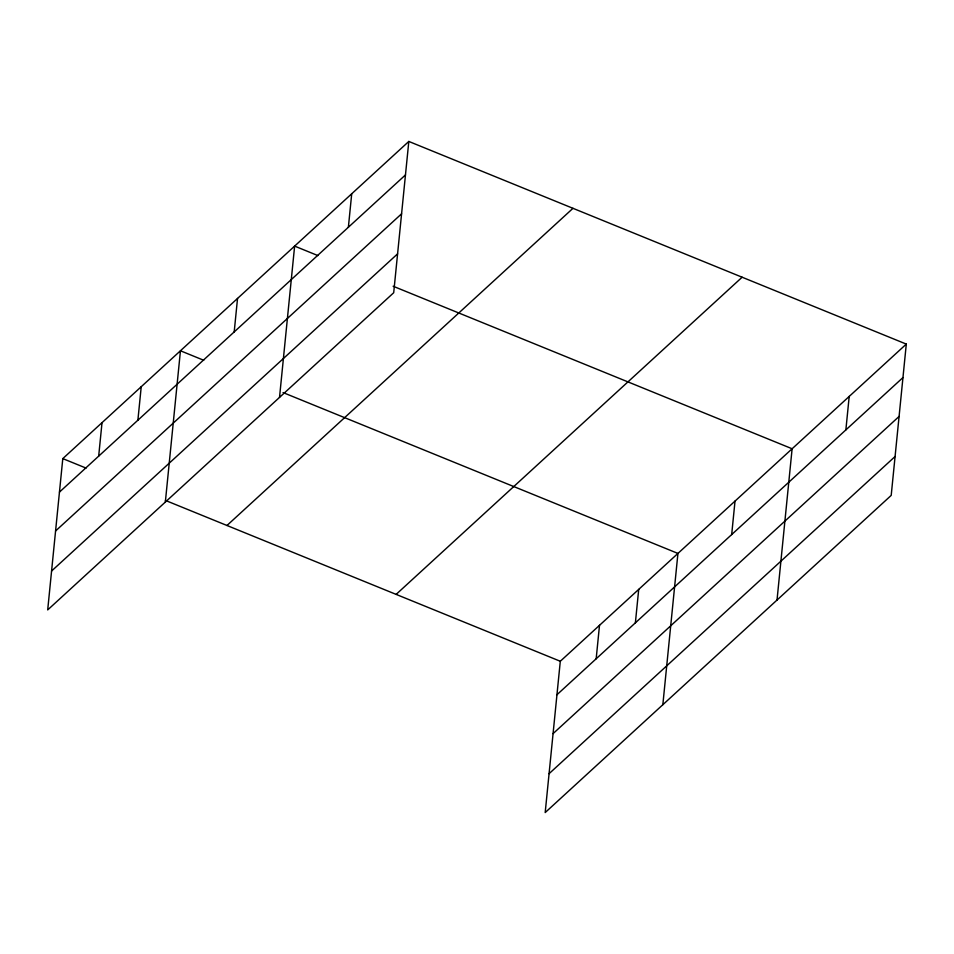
<?xml version="1.0" encoding="UTF-8"?>
<svg xmlns="http://www.w3.org/2000/svg" width="954" height="954" viewBox="0 0 954 954"><rect width="100%" height="100%" fill="white"/><g stroke="black" fill="none" stroke-linecap="round" stroke-linejoin="round"><path stroke-width="1.43" d="M408.813 141.442L62.797 458.612L47.7 609.904L393.704 292.735L408.813 141.442L906.3 344.096L891.203 495.388L545.187 812.558L560.296 661.265L906.3 344.096M98.679 456.143L102.018 422.67M137.889 420.201L141.228 386.716M165.34 502.066L180.449 350.774L203.703 360.254M234.195 331.92L237.534 298.447M279.522 397.401L294.631 246.108L317.885 255.577M348.377 227.255L351.716 193.781M596.167 658.797L599.506 625.311M635.376 622.855L638.715 589.369M662.839 704.72L677.936 553.427L283.052 392.571M731.682 534.574L735.021 501.088M777.021 600.054L792.118 448.762L393.131 286.236M845.864 429.908L849.203 396.423M59.458 492.097L405.462 174.928M55.582 530.973L401.586 213.803M51.576 571.029L397.591 253.859M226.969 525.487L572.984 208.318M396.125 594.39L742.129 277.22M556.945 694.739L902.961 377.569M553.07 733.626L899.073 416.457M549.075 773.682L895.079 456.513M62.797 458.612L86.063 468.092M165.412 500.409L560.296 661.265"/></g></svg>
